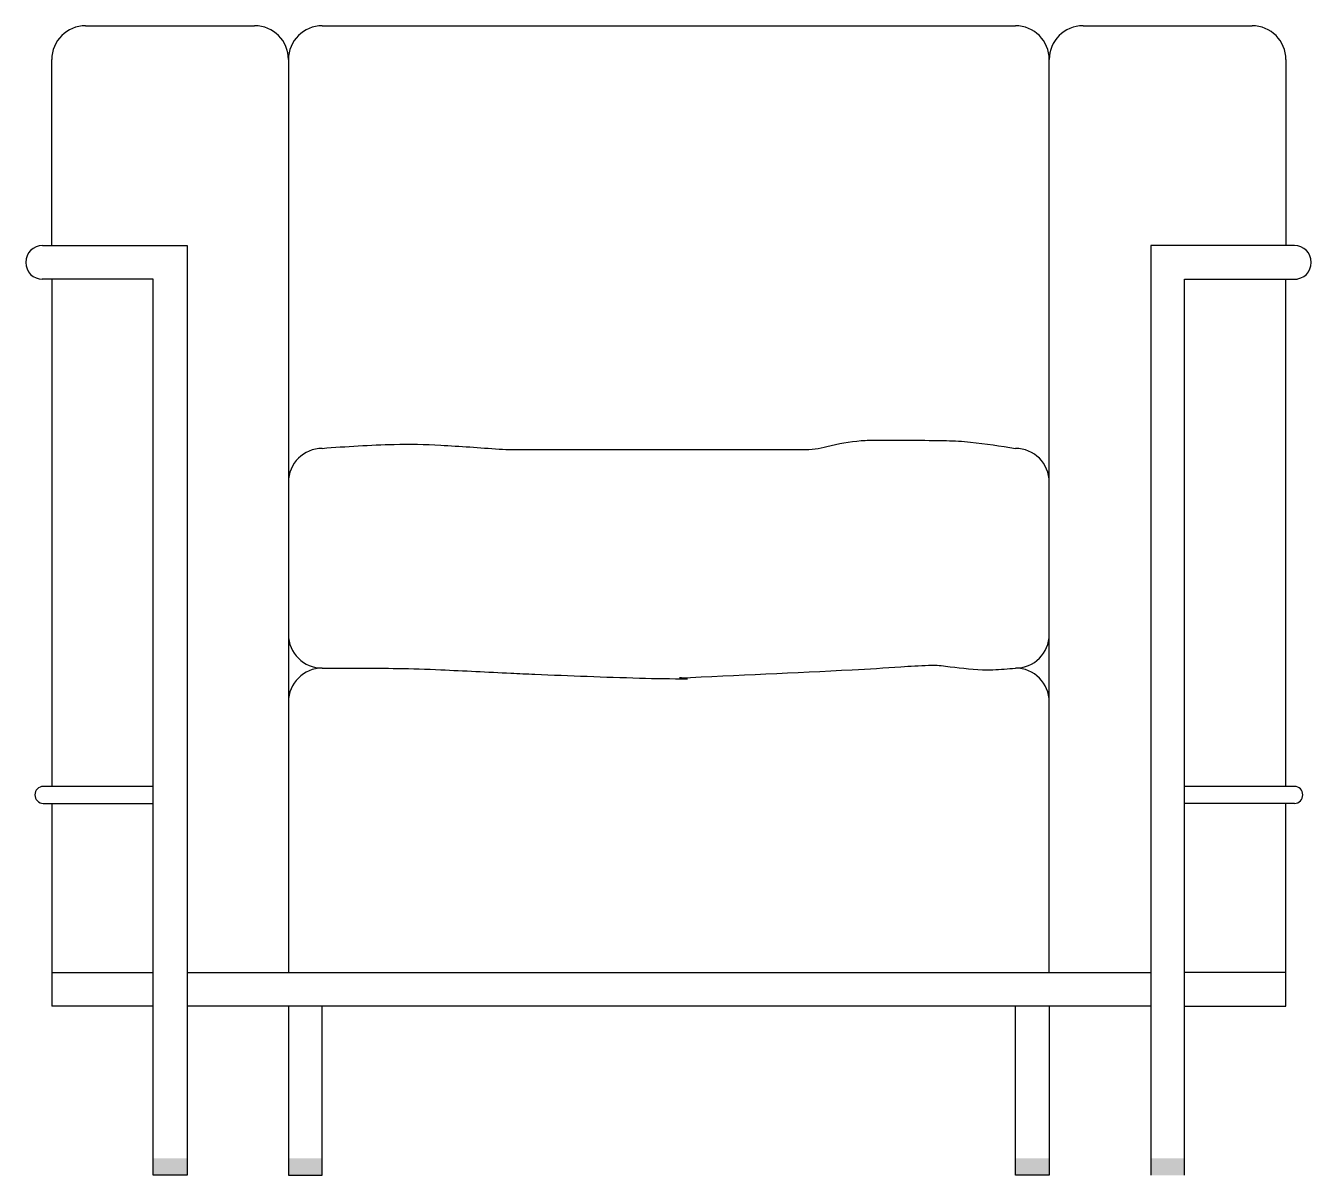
# Model space of a CAD drawing. Extents: x -7.5 to 68.5, y 0 to 68.
import ezdxf

# ---------------------------------------------------------------- set-up
doc = ezdxf.new("R2010")
doc.units = 0
doc.header["$LTSCALE"] = 50
doc.header["$MEASUREMENT"] = 0
doc.layers.get('0').update_dxf_attribs({"linetype": 'CONTINUOUS'})

msp = doc.modelspace()

# ---------------------------------------------------------------- linework, layer by layer
at = {"color": 0, "linetype": 'ByBlock'}
for p, q in [((-4, 68), (6, 68)), ((10, 68), (51, 68)), ((55, 68), (65, 68)), ((-6, 55), (-6, 66)), ((8, 66), (8, 12)), ((53, 12), (53, 66)), ((67, 66), (67, 55)), ((-6.542, 55), (2, 55)), ((2, 55), (2, 0)), ((67.5, 55), (59, 55)), ((59, 55), (59, 0)), ((0, 53), (-6.56, 53)), ((-6, 53), (-6, 23)), ((0, 0), (0, 53)), ((61, 53), (67.5, 53)), ((61, 0), (61, 53)), ((67, 23), (67, 53)), ((67.5, 53), (67.5, 53)), ((67.5, 53), (67.66, 53)), ((-6, 23), (-6.5, 23)), ((0, 23), (-6, 23)), ((67.5, 23), (61, 23)), ((-6.5, 22), (-6, 22)), ((-6, 22), (0, 22)), ((-6, 22), (-6, 10)), ((67.5, 22), (61, 22)), ((67, 10), (67, 22)), ((-6, 12), (0, 12)), ((2, 12), (59, 12)), ((67, 12), (61, 12)), ((0, 10), (-6, 10)), ((59, 10), (2, 10)), ((8, 10), (8, 0)), ((10, 0), (10, 10)), ((51, 0), (51, 10)), ((53, 10), (53, 0)), ((61, 10), (67, 10)), ((2, 0), (0, 0)), ((8, 0), (10, 0)), ((53, 0), (51, 0))]:
    msp.add_line(p, q, dxfattribs=at)
for points in [[(10, 43, -0.013963), (14.253, 43.235, -0.021627), (17.003, 43.191, -0.004397), (20.458, 42.956, 0.019199), (21.251, 42.925), (30.012, 42.925), (38.429, 42.925, 0.064921), (39.853, 43.111, -0.045227), (41.88, 43.457, -0.019636), (42.803, 43.493, -0.004397), (46.925, 43.457, -0.023522), (48.347, 43.365, -0.012516), (51, 43)], [(10, 30, -0.004723), (14.477, 29.981, -0.008366), (17.003, 29.904, -0.000476), (21.157, 29.704, 0.001392), (22.578, 29.638, 0.003512), (28.759, 29.413, 0.007631), (31.605, 29.373, 0.054145), (31.134, 29.427, 0.00251), (41.349, 29.904, 0.004894), (44.228, 30.081, -0.00862), (45.863, 30.17, -0.043692), (46.862, 30.119, 0.019869), (49.049, 29.904, 0.026864), (49.671, 29.901, 0.012537), (51, 30)]]:
    msp.add_lwpolyline(points, format="xyb", dxfattribs=at)
for centre, radius, start, end in [((-4, 66), 2, 90, 180), ((6, 66), 2, 0, 90), ((10, 66), 2, 90, 180), ((51, 66), 2, 0, 90), ((55, 66), 2, 90, 180), ((65, 66), 2, 0, 90), ((-6.542, 54), 1, 90, 270), ((67.5, 54), 1, 270, 90), ((10, 41), 2, 90, 180), ((51, 41), 2, 0, 90), ((10, 32), 2, 180, 270), ((51, 32), 2, 270, 0), ((10, 28), 2, 90, 180), ((51, 28), 2, 0, 90), ((-6.5, 22.5), 0.5, 90, 270), ((67.5, 22.5), 0.5, 270, 90)]:
    msp.add_arc(centre, radius, start, end, dxfattribs=at)
for points in [[(0, 0), (2, 0), (0, 1), (2, 1)], [(8, 0), (10, 0), (8, 1), (10, 1)], [(51, 0), (53, 0), (51, 1), (53, 1)], [(59, 0), (61, 0), (59, 1), (61, 1)]]:
    msp.add_solid(points, dxfattribs=at)

doc.saveas('drawing.dxf')
